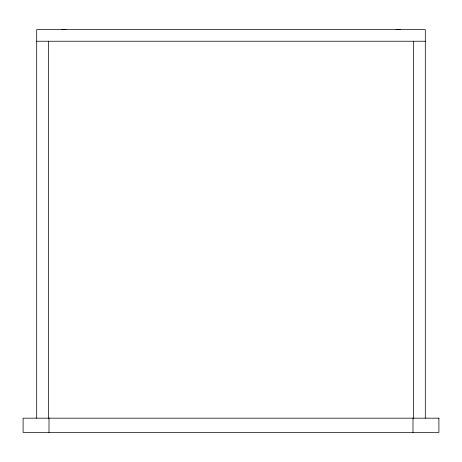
<?xml version="1.0" encoding="UTF-8"?>
<svg xmlns="http://www.w3.org/2000/svg" width="462" height="462" viewBox="0 0 462 462"><rect width="100%" height="100%" fill="white"/><g stroke="black" fill="none" stroke-linecap="round" stroke-linejoin="round"><path stroke-width="0.69" d="M36.7 41.234L425.3 41.234M425.3 418.174L425.3 29.574L36.7 29.574L36.7 418.174M413.64 41.234L413.64 418.174M412.993 418.174L412.993 432.426M49.007 418.174L49.007 432.426M48.36 41.234L48.36 418.174M61.879 29.655A25.907 25.907 0 0 1 65.927 29.655M396.073 29.655A25.907 25.907 0 0 1 400.121 29.655M438.9 418.174L23.1 418.174L23.1 432.426L438.9 432.426L438.9 418.174"/></g></svg>
